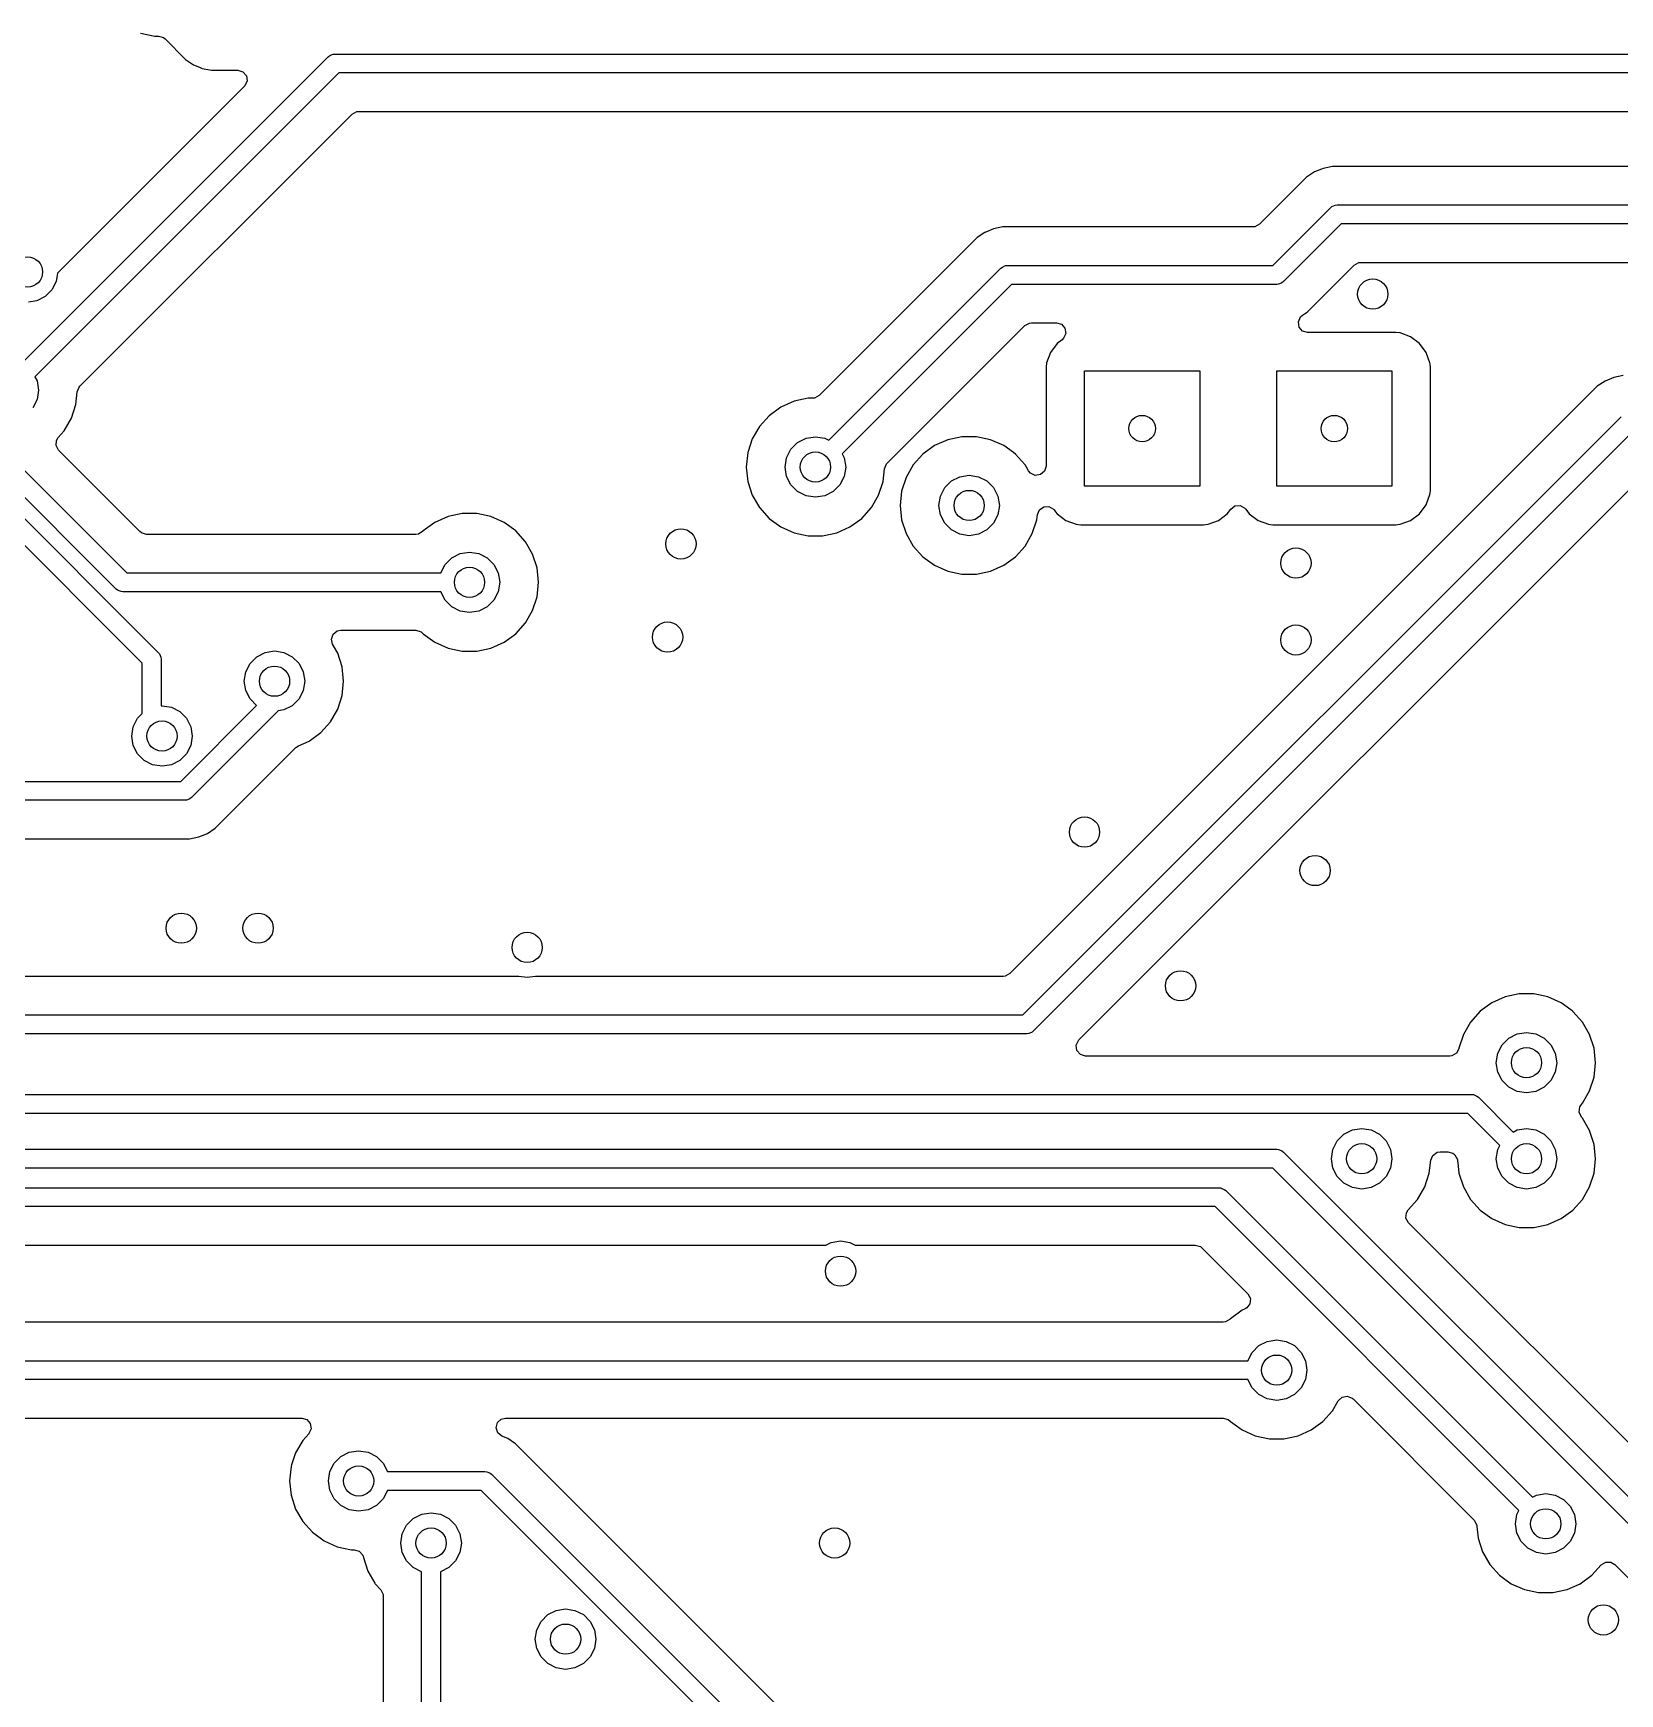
# Model space of a CAD drawing. Extents: x -2.18 to 1.8, y 0.44 to 2.81.
# Drawn here: x -0.247 to 0.579, y 1.347 to 2.211 of the extents above; entities that cross this region are included whole.
import ezdxf

# ---------------------------------------------------------------- set-up
doc = ezdxf.new("R2010")
doc.units = 0
doc.header["$MEASUREMENT"] = 0
doc.layers.add('BLACK', color=7, linetype='CONTINUOUS')

msp = doc.modelspace()

# ---------------------------------------------------------------- linework, layer by layer
at = {"layer": 'BLACK', "linetype": 'CONTINUOUS'}
for p, q in [((-0.19111, 2.2108), (-0.18376, 2.20923)), ((-0.18376, 2.20923), (-0.18189, 2.20923)), ((-0.18189, 2.20923), (-0.17925, 2.20846)), ((-0.17925, 2.20846), (-0.17844, 2.2078)), ((-0.17844, 2.2078), (-0.16772, 2.19708)), ((-0.25305, 2.03891), (-0.09348, 2.19848)), ((-0.16772, 2.19708), (-0.16772, 2.19708)), ((-0.16772, 2.19708), (-0.16364, 2.19435)), ((-0.09348, 2.19848), (-0.09273, 2.19909)), ((-0.09273, 2.19909), (-0.09148, 2.19961)), ((-0.09273, 2.19909), (-0.09273, 2.19909)), ((-0.09148, 2.19961), (-0.09096, 2.19983)), ((-0.09096, 2.19983), (-0.09, 2.19992)), ((-0.09096, 2.19983), (-0.09096, 2.19983)), ((-0.09, 2.19992), (0.60505, 2.19992)), ((-0.08796, 2.19008), (-0.24609, 2.03195)), ((-0.16364, 2.19435), (-0.16364, 2.19435)), ((-0.16364, 2.19435), (-0.16364, 2.19435)), ((-0.16364, 2.19435), (-0.16043, 2.19302)), ((-0.16043, 2.19302), (-0.1591, 2.19247)), ((-0.1591, 2.19247), (-0.1591, 2.19247)), ((-0.1591, 2.19247), (-0.1591, 2.19247)), ((-0.1591, 2.19247), (-0.15428, 2.19152)), ((-0.15428, 2.19152), (-0.15428, 2.19152)), ((-0.15428, 2.19152), (-0.15428, 2.19152)), ((-0.15428, 2.19152), (-0.15428, 2.19152)), ((-0.15428, 2.19152), (-0.14937, 2.19152)), ((-0.14937, 2.19152), (-0.14054, 2.19152)), ((-0.14054, 2.19152), (-0.1379, 2.19074)), ((-0.1379, 2.19074), (-0.1361, 2.18866)), ((-0.1361, 2.18866), (-0.13571, 2.18594)), ((0.60505, 2.19008), (-0.08796, 2.19008)), ((-0.13709, 2.18318), (-0.23434, 2.08593)), ((-0.13685, 2.18344), (-0.13709, 2.18318)), ((-0.13571, 2.18594), (-0.13685, 2.18344)), ((-0.0811, 2.16863), (-0.07868, 2.16995)), ((-0.07868, 2.16995), (-0.07765, 2.17006)), ((-0.07765, 2.17006), (0.59215, 2.17006)), ((-0.22273, 2.027), (-0.0811, 2.16863)), ((0.41556, 2.13583), (0.3911, 2.11137)), ((0.41964, 2.13856), (0.41556, 2.13583)), ((0.41556, 2.13583), (0.41556, 2.13583)), ((0.42326, 2.14006), (0.41964, 2.13856)), ((0.41964, 2.13856), (0.41964, 2.13856)), ((0.42418, 2.14044), (0.42326, 2.14006)), ((0.429, 2.1414), (0.42418, 2.14044)), ((0.42418, 2.14044), (0.42418, 2.14044)), ((0.60482, 2.1414), (0.429, 2.1414)), ((0.39796, 2.08992), (0.42798, 2.11994)), ((0.42798, 2.11994), (0.42872, 2.12055)), ((0.42872, 2.12055), (0.4305, 2.12128)), ((0.4305, 2.12128), (0.43146, 2.12138)), ((0.43146, 2.12138), (0.62978, 2.12138)), ((0.25272, 2.10898), (0.24863, 2.10729)), ((0.25273, 2.10898), (0.25272, 2.10898)), ((0.25754, 2.10994), (0.25273, 2.10898)), ((0.38765, 2.10994), (0.25754, 2.10994)), ((0.38868, 2.11005), (0.38765, 2.10994)), ((0.3911, 2.11137), (0.38868, 2.11005)), ((0.4335, 2.11154), (0.40348, 2.08152)), ((0.63182, 2.11154), (0.4335, 2.11154)), ((0.2441, 2.10437), (0.16193, 2.0222)), ((0.24819, 2.1071), (0.2441, 2.10437)), ((0.2441, 2.10437), (0.2441, 2.10437)), ((0.24851, 2.10724), (0.24819, 2.1071)), ((0.24863, 2.10729), (0.24851, 2.10724)), ((0.24863, 2.10729), (0.24863, 2.10729)), ((0.44036, 2.09009), (0.44277, 2.0914)), ((0.44277, 2.0914), (0.44381, 2.09152)), ((0.44381, 2.09152), (0.63428, 2.09152)), ((-0.23434, 2.08593), (-0.23502, 2.08163)), ((0.16695, 1.99891), (0.25652, 2.08848)), ((0.25652, 2.08848), (0.25727, 2.08909)), ((0.25727, 2.08909), (0.25859, 2.08964)), ((0.25727, 2.08909), (0.25727, 2.08909)), ((0.25859, 2.08964), (0.25904, 2.08983)), ((0.25904, 2.08983), (0.26, 2.08992)), ((0.25904, 2.08983), (0.25904, 2.08983)), ((0.26, 2.08992), (0.39796, 2.08992)), ((0.42807, 2.0778), (0.44036, 2.09009)), ((-0.23726, 2.07724), (-0.24074, 2.07376)), ((-0.23502, 2.08163), (-0.23726, 2.07724)), ((0.26204, 2.08008), (0.17391, 1.99195)), ((0.4, 2.08008), (0.26204, 2.08008)), ((0.40096, 2.08017), (0.4, 2.08008)), ((0.40148, 2.08039), (0.40096, 2.08017)), ((0.40096, 2.08017), (0.40096, 2.08017)), ((0.40273, 2.08091), (0.40148, 2.08039)), ((0.40348, 2.08152), (0.40273, 2.08091)), ((0.40273, 2.08091), (0.40273, 2.08091)), ((0.4159, 2.06563), (0.42807, 2.0778)), ((-0.24513, 2.07152), (-0.24943, 2.07084)), ((-0.24074, 2.07376), (-0.24513, 2.07152)), ((0.41445, 2.06466), (0.4159, 2.06563)), ((0.19727, 1.987), (0.2689, 2.05863)), ((0.2689, 2.05863), (0.27132, 2.05995)), ((0.27132, 2.05995), (0.27235, 2.06006)), ((0.27235, 2.06006), (0.2854, 2.06006)), ((0.2854, 2.06006), (0.28804, 2.05928)), ((0.28804, 2.05928), (0.28984, 2.05721)), ((0.28984, 2.05721), (0.29023, 2.05448)), ((0.41129, 2.0606), (0.41243, 2.0631)), ((0.41168, 2.05787), (0.41129, 2.0606)), ((0.41348, 2.05579), (0.41168, 2.05787)), ((0.41243, 2.0631), (0.41341, 2.06396)), ((0.41341, 2.06396), (0.41445, 2.06466)), ((0.2857, 2.0493), (0.28225, 2.04469)), ((0.28833, 2.05127), (0.2857, 2.0493)), ((0.28909, 2.05198), (0.28833, 2.05127)), ((0.29023, 2.05448), (0.28909, 2.05198)), ((0.41612, 2.05502), (0.41348, 2.05579)), ((0.46191, 2.05502), (0.41612, 2.05502)), ((0.46192, 2.05502), (0.46191, 2.05502)), ((0.4643, 2.05476), (0.46192, 2.05502)), ((0.46969, 2.05275), (0.4643, 2.05476)), ((0.4743, 2.0493), (0.46969, 2.05275)), ((0.47775, 2.04469), (0.4743, 2.0493)), ((0.28225, 2.04469), (0.28024, 2.0393)), ((0.47976, 2.0393), (0.47775, 2.04469)), ((-0.24609, 2.03195), (-0.24502, 2.02987)), ((0.28024, 2.0393), (0.27998, 2.03692)), ((0.27998, 2.03692), (0.27998, 1.98551)), ((0.28024, 2.0393), (0.28024, 2.0393)), ((0.3, 1.975), (0.3, 2.035)), ((0.3, 2.035), (0.36, 2.035)), ((0.36, 2.035), (0.36, 1.975)), ((0.4, 1.975), (0.4, 2.035)), ((0.4, 2.035), (0.46, 2.035)), ((0.46, 2.035), (0.46, 1.975)), ((0.47984, 2.03858), (0.47976, 2.0393)), ((0.48002, 2.03692), (0.47984, 2.03858)), ((0.48002, 2.03691), (0.48002, 2.03692)), ((0.48002, 1.97309), (0.48002, 2.03691)), ((0.57539, 2.03165), (0.57086, 2.02977)), ((0.58021, 2.03261), (0.57539, 2.03165)), ((0.57539, 2.03165), (0.57539, 2.03165)), ((-0.29772, 2.02932), (-0.19833, 1.92992)), ((-0.24502, 2.02987), (-0.24425, 2.025)), ((-0.24425, 2.025), (-0.24502, 2.02013)), ((-0.22482, 2.01752), (-0.22413, 2.02406)), ((-0.22413, 2.02406), (-0.22309, 2.0266)), ((-0.22309, 2.0266), (-0.22273, 2.027)), ((0.56677, 2.02704), (0.2611, 1.72137)), ((0.57086, 2.02977), (0.56677, 2.02704)), ((0.56677, 2.02704), (0.56677, 2.02704)), ((0.57086, 2.02977), (0.57086, 2.02977)), ((-0.20385, 1.92152), (-0.30324, 2.02092)), ((-0.24502, 2.02013), (-0.24726, 2.01574)), ((-0.22714, 2.01037), (-0.22482, 2.01752)), ((0.14202, 2.01615), (0.13593, 2.01173)), ((0.14889, 2.0192), (0.14202, 2.01615)), ((0.15624, 2.02077), (0.14889, 2.0192)), ((0.15847, 2.02077), (0.15624, 2.02077)), ((0.15951, 2.02088), (0.15847, 2.02077)), ((0.16193, 2.0222), (0.15951, 2.02088)), ((-0.2309, 2.00386), (-0.22714, 2.01037)), ((0.1309, 2.00614), (0.12714, 1.99963)), ((0.13593, 2.01173), (0.1309, 2.00614)), ((0.26796, 1.69992), (0.57919, 2.01115)), ((-0.29775, 2.00429), (-0.18194, 1.88848)), ((-0.23513, 1.99613), (-0.23493, 1.99888)), ((-0.23493, 1.99888), (-0.23399, 2.00044)), ((-0.23399, 2.00044), (-0.2309, 2.00386)), ((0.12714, 1.99963), (0.12502, 1.99308)), ((0.12714, 1.99963), (0.12714, 1.99963)), ((0.14726, 1.99426), (0.15074, 1.99774)), ((0.15074, 1.99774), (0.15513, 1.99998)), ((0.15513, 1.99998), (0.16, 2.00075)), ((0.16, 2.00075), (0.16487, 1.99998)), ((0.16487, 1.99998), (0.16695, 1.99891)), ((0.22889, 1.9992), (0.22202, 1.99615)), ((0.23624, 2.00077), (0.22889, 1.9992)), ((0.24376, 2.00077), (0.23624, 2.00077)), ((0.25111, 1.9992), (0.24376, 2.00077)), ((0.25798, 1.99615), (0.25111, 1.9992)), ((0.25111, 1.9992), (0.25111, 1.9992)), ((0.58471, 2.00275), (0.27348, 1.69152)), ((-0.19034, 1.88296), (-0.30327, 1.99589)), ((-0.23381, 1.99372), (-0.23513, 1.99613)), ((-0.19147, 1.95137), (-0.23381, 1.99372)), ((0.12482, 1.99248), (0.12404, 1.985)), ((0.12502, 1.99308), (0.12482, 1.99248)), ((0.14425, 1.985), (0.14502, 1.98987)), ((0.14502, 1.98987), (0.14726, 1.99426)), ((0.17391, 1.99195), (0.17498, 1.98987)), ((0.17498, 1.98987), (0.17575, 1.985)), ((0.21593, 1.99173), (0.2109, 1.98614)), ((0.22202, 1.99615), (0.21593, 1.99173)), ((0.26303, 1.99248), (0.25798, 1.99615)), ((0.26407, 1.99173), (0.26303, 1.99248)), ((0.26715, 1.9883), (0.26407, 1.99173)), ((0.2691, 1.98614), (0.26715, 1.9883)), ((0.12404, 1.985), (0.12482, 1.97752)), ((0.14502, 1.98013), (0.14425, 1.985)), ((0.14726, 1.97574), (0.14502, 1.98013)), ((0.17498, 1.98013), (0.17274, 1.97574)), ((0.17575, 1.985), (0.17498, 1.98013)), ((0.19518, 1.97752), (0.19587, 1.98406)), ((0.19587, 1.98406), (0.19691, 1.9866)), ((0.19691, 1.9866), (0.19727, 1.987)), ((0.20714, 1.97963), (0.20482, 1.97248)), ((0.2109, 1.98614), (0.20714, 1.97963)), ((0.20714, 1.97963), (0.20714, 1.97963)), ((0.23074, 1.97774), (0.23513, 1.97998)), ((0.23513, 1.97998), (0.24, 1.98075)), ((0.24, 1.98075), (0.24487, 1.97998)), ((0.24487, 1.97998), (0.24926, 1.97774)), ((0.26975, 1.985), (0.2691, 1.98614)), ((0.27087, 1.98307), (0.26975, 1.985)), ((0.2719, 1.98182), (0.27087, 1.98307)), ((0.2744, 1.98067), (0.2719, 1.98182)), ((0.27713, 1.98107), (0.2744, 1.98067)), ((0.27921, 1.98287), (0.27713, 1.98107)), ((0.27998, 1.98551), (0.27921, 1.98287)), ((0.29709, 1.68682), (0.59157, 1.9813)), ((0.12482, 1.97752), (0.12482, 1.97752)), ((0.12482, 1.97752), (0.12714, 1.97037)), ((0.15074, 1.97226), (0.14726, 1.97574)), ((0.15513, 1.97002), (0.15074, 1.97226)), ((0.16926, 1.97226), (0.16487, 1.97002)), ((0.17274, 1.97574), (0.16926, 1.97226)), ((0.19286, 1.97037), (0.19518, 1.97752)), ((0.20482, 1.97248), (0.20404, 1.965)), ((0.20482, 1.97248), (0.20482, 1.97248)), ((0.22502, 1.96987), (0.22726, 1.97426)), ((0.22726, 1.97426), (0.23074, 1.97774)), ((0.24926, 1.97774), (0.25274, 1.97426)), ((0.25274, 1.97426), (0.25498, 1.96987)), ((0.36, 1.975), (0.3, 1.975)), ((0.46, 1.975), (0.4, 1.975)), ((0.47775, 1.96531), (0.47976, 1.9707)), ((0.47976, 1.9707), (0.47998, 1.97269)), ((0.47998, 1.97269), (0.48002, 1.97308)), ((0.48002, 1.97308), (0.48002, 1.97309)), ((0.12714, 1.97037), (0.12714, 1.97037)), ((0.12714, 1.97037), (0.1309, 1.96386)), ((0.1309, 1.96386), (0.13593, 1.95827)), ((0.16, 1.96925), (0.15513, 1.97002)), ((0.16487, 1.97002), (0.16, 1.96925)), ((0.18407, 1.95827), (0.1891, 1.96386)), ((0.1891, 1.96386), (0.19286, 1.97037)), ((0.20404, 1.965), (0.20482, 1.95752)), ((0.22425, 1.965), (0.22502, 1.96987)), ((0.22502, 1.96013), (0.22425, 1.965)), ((0.25498, 1.96987), (0.25575, 1.965)), ((0.25575, 1.965), (0.25498, 1.96013)), ((0.27547, 1.96025), (0.27651, 1.96279)), ((0.27651, 1.96279), (0.27877, 1.96436)), ((0.27877, 1.96436), (0.28152, 1.96447)), ((0.28152, 1.96447), (0.28389, 1.96307)), ((0.28389, 1.96307), (0.28423, 1.96266)), ((0.28423, 1.96266), (0.28493, 1.96173)), ((0.3743, 1.9607), (0.37609, 1.96309)), ((0.37609, 1.96309), (0.37829, 1.96474)), ((0.37829, 1.96474), (0.38104, 1.96493)), ((0.38104, 1.96493), (0.38345, 1.96362)), ((0.38345, 1.96362), (0.38391, 1.96309)), ((0.38391, 1.96309), (0.3857, 1.9607)), ((0.4743, 1.9607), (0.47775, 1.96531)), ((-0.03798, 1.95615), (-0.04407, 1.95173)), ((-0.03111, 1.9592), (-0.03798, 1.95615)), ((-0.02376, 1.96077), (-0.03111, 1.9592)), ((-0.01624, 1.96077), (-0.02376, 1.96077)), ((-0.00889, 1.9592), (-0.01624, 1.96077)), ((-0.00202, 1.95615), (-0.00889, 1.9592)), ((-0.00889, 1.9592), (-0.00889, 1.9592)), ((0.00407, 1.95173), (-0.00202, 1.95615)), ((0.13593, 1.95827), (0.14202, 1.95385)), ((0.14202, 1.95385), (0.14889, 1.9508)), ((0.17111, 1.9508), (0.17798, 1.95385)), ((0.17798, 1.95385), (0.18407, 1.95827)), ((0.20482, 1.95752), (0.20482, 1.95752)), ((0.20482, 1.95752), (0.20714, 1.95037)), ((0.22726, 1.95574), (0.22502, 1.96013)), ((0.23074, 1.95226), (0.22726, 1.95574)), ((0.25274, 1.95574), (0.24926, 1.95226)), ((0.25498, 1.96013), (0.25274, 1.95574)), ((0.27286, 1.95037), (0.27518, 1.95752)), ((0.27518, 1.95752), (0.27547, 1.96025)), ((0.28493, 1.96173), (0.2857, 1.9607)), ((0.2857, 1.9607), (0.29031, 1.95725)), ((0.29031, 1.95725), (0.2957, 1.95524)), ((0.2957, 1.95524), (0.29677, 1.95512)), ((0.29677, 1.95512), (0.29808, 1.95498)), ((0.29808, 1.95498), (0.29809, 1.95498)), ((0.29809, 1.95498), (0.36191, 1.95498)), ((0.36191, 1.95498), (0.36192, 1.95498)), ((0.36192, 1.95498), (0.36298, 1.95509)), ((0.36298, 1.95509), (0.3643, 1.95524)), ((0.3643, 1.95524), (0.36969, 1.95725)), ((0.36969, 1.95725), (0.3743, 1.9607)), ((0.3857, 1.9607), (0.39031, 1.95725)), ((0.39031, 1.95725), (0.3957, 1.95524)), ((0.3957, 1.95524), (0.39677, 1.95512)), ((0.39677, 1.95512), (0.39808, 1.95498)), ((0.39808, 1.95498), (0.39809, 1.95498)), ((0.39809, 1.95498), (0.46191, 1.95498)), ((0.46191, 1.95498), (0.46192, 1.95498)), ((0.46192, 1.95498), (0.46298, 1.95509)), ((0.46298, 1.95509), (0.4643, 1.95524)), ((0.4643, 1.95524), (0.46969, 1.95725)), ((0.46969, 1.95725), (0.4743, 1.9607)), ((-0.19065, 1.95072), (-0.19147, 1.95137)), ((-0.18801, 1.94994), (-0.19065, 1.95072)), ((-0.04785, 1.94994), (-0.18801, 1.94994)), ((-0.04656, 1.95011), (-0.04785, 1.94994)), ((-0.04422, 1.95156), (-0.04656, 1.95011)), ((-0.04407, 1.95173), (-0.04422, 1.95156)), ((0.0091, 1.94614), (0.00407, 1.95173)), ((0.01286, 1.93963), (0.0091, 1.94614)), ((0.14889, 1.9508), (0.15624, 1.94923)), ((0.15624, 1.94923), (0.16376, 1.94923)), ((0.16376, 1.94923), (0.17111, 1.9508)), ((0.20714, 1.95037), (0.20714, 1.95037)), ((0.20714, 1.95037), (0.2109, 1.94386)), ((0.23513, 1.95002), (0.23074, 1.95226)), ((0.24, 1.94925), (0.23513, 1.95002)), ((0.24487, 1.95002), (0.24, 1.94925)), ((0.24926, 1.95226), (0.24487, 1.95002)), ((0.2691, 1.94386), (0.27286, 1.95037)), ((-0.03274, 1.93426), (-0.02926, 1.93774)), ((-0.02926, 1.93774), (-0.02487, 1.93998)), ((-0.02487, 1.93998), (-0.02, 1.94075)), ((-0.02, 1.94075), (-0.01513, 1.93998)), ((-0.01513, 1.93998), (-0.01074, 1.93774)), ((-0.01074, 1.93774), (-0.00726, 1.93426)), ((0.01518, 1.93248), (0.01286, 1.93963)), ((0.2109, 1.94386), (0.21593, 1.93827)), ((0.21593, 1.93827), (0.22202, 1.93385)), ((0.25798, 1.93385), (0.26407, 1.93827)), ((0.26407, 1.93827), (0.2691, 1.94386)), ((-0.19833, 1.92992), (-0.03495, 1.92992)), ((-0.03495, 1.92992), (-0.03274, 1.93426)), ((-0.00726, 1.93426), (-0.00502, 1.92987)), ((-0.00502, 1.92987), (-0.00425, 1.925)), ((0.01596, 1.925), (0.01518, 1.93248)), ((0.22202, 1.93385), (0.22889, 1.9308)), ((0.22889, 1.9308), (0.23624, 1.92923)), ((0.23624, 1.92923), (0.24376, 1.92923)), ((0.24376, 1.92923), (0.25111, 1.9308)), ((0.25111, 1.9308), (0.25798, 1.93385)), ((-0.2031, 1.92091), (-0.20385, 1.92152)), ((-0.20185, 1.92039), (-0.2031, 1.92091)), ((-0.2031, 1.92091), (-0.2031, 1.92091)), ((-0.20133, 1.92017), (-0.20185, 1.92039)), ((-0.20037, 1.92008), (-0.20133, 1.92017)), ((-0.20133, 1.92017), (-0.20133, 1.92017)), ((-0.03495, 1.92008), (-0.20037, 1.92008)), ((-0.03274, 1.91574), (-0.03495, 1.92008)), ((-0.00502, 1.92013), (-0.00726, 1.91574)), ((-0.00425, 1.925), (-0.00502, 1.92013)), ((0.01518, 1.91752), (0.01596, 1.925)), ((-0.02926, 1.91226), (-0.03274, 1.91574)), ((-0.02487, 1.91002), (-0.02926, 1.91226)), ((-0.02, 1.90925), (-0.02487, 1.91002)), ((-0.01513, 1.91002), (-0.02, 1.90925)), ((-0.01074, 1.91226), (-0.01513, 1.91002)), ((-0.00726, 1.91574), (-0.01074, 1.91226)), ((0.0091, 1.90386), (0.01286, 1.91037)), ((0.01286, 1.91037), (0.01518, 1.91752)), ((0.00407, 1.89827), (0.0091, 1.90386)), ((-0.09189, 1.89541), (-0.09099, 1.89801)), ((-0.09124, 1.89274), (-0.09189, 1.89541)), ((-0.09082, 1.89201), (-0.09124, 1.89274)), ((-0.09099, 1.89801), (-0.08882, 1.89971)), ((-0.08882, 1.89971), (-0.08701, 1.90006)), ((-0.08701, 1.90006), (-0.04785, 1.90006)), ((-0.04785, 1.90006), (-0.04521, 1.89928)), ((-0.04521, 1.89928), (-0.04422, 1.89844)), ((-0.04422, 1.89844), (-0.04407, 1.89827)), ((-0.04407, 1.89827), (-0.03798, 1.89385)), ((-0.03798, 1.89385), (-0.03111, 1.8908)), ((-0.00889, 1.8908), (-0.00202, 1.89385)), ((-0.00202, 1.89385), (0.00407, 1.89827)), ((-0.18194, 1.88848), (-0.18133, 1.88773)), ((-0.18133, 1.88773), (-0.18133, 1.88773)), ((-0.18133, 1.88773), (-0.18059, 1.88596)), ((-0.18059, 1.88596), (-0.1805, 1.885)), ((-0.1805, 1.885), (-0.1805, 1.86067)), ((-0.1342, 1.8828), (-0.13071, 1.88628)), ((-0.13071, 1.88628), (-0.12632, 1.88852)), ((-0.12632, 1.88852), (-0.12146, 1.88929)), ((-0.12146, 1.88929), (-0.11659, 1.88852)), ((-0.11659, 1.88852), (-0.1122, 1.88628)), ((-0.1122, 1.88628), (-0.10872, 1.8828)), ((-0.0886, 1.88817), (-0.09082, 1.89201)), ((-0.08628, 1.88102), (-0.0886, 1.88817)), ((-0.03111, 1.8908), (-0.02376, 1.88923)), ((-0.02376, 1.88923), (-0.01624, 1.88923)), ((-0.01624, 1.88923), (-0.00889, 1.8908)), ((-0.19034, 1.85665), (-0.19034, 1.88296)), ((-0.1372, 1.87354), (-0.13643, 1.87841)), ((-0.13643, 1.87841), (-0.1342, 1.8828)), ((-0.10872, 1.8828), (-0.10648, 1.87841)), ((-0.10648, 1.87841), (-0.10571, 1.87354)), ((-0.08549, 1.87354), (-0.08628, 1.88102)), ((-0.13643, 1.86868), (-0.1372, 1.87354)), ((-0.1342, 1.86429), (-0.13643, 1.86868)), ((-0.10648, 1.86868), (-0.10872, 1.86429)), ((-0.10571, 1.87354), (-0.10648, 1.86868)), ((-0.08628, 1.86607), (-0.08549, 1.87354)), ((-0.1805, 1.86067), (-0.18, 1.86075)), ((-0.18, 1.86075), (-0.17513, 1.85998)), ((-0.17513, 1.85998), (-0.17074, 1.85774)), ((-0.17022, 1.82138), (-0.13075, 1.86084)), ((-0.11958, 1.85809), (-0.1647, 1.81298)), ((-0.13075, 1.86084), (-0.1342, 1.86429)), ((-0.11659, 1.85857), (-0.11958, 1.85809)), ((-0.1122, 1.8608), (-0.11659, 1.85857)), ((-0.10872, 1.86429), (-0.1122, 1.8608)), ((-0.09236, 1.8524), (-0.0886, 1.85892)), ((-0.0886, 1.85892), (-0.08628, 1.86607)), ((-0.19575, 1.845), (-0.19498, 1.84987)), ((-0.19498, 1.84987), (-0.19274, 1.85426)), ((-0.19274, 1.85426), (-0.19034, 1.85665)), ((-0.17074, 1.85774), (-0.16726, 1.85426)), ((-0.16726, 1.85426), (-0.16502, 1.84987)), ((-0.16502, 1.84987), (-0.16425, 1.845)), ((-0.09739, 1.84682), (-0.09236, 1.8524)), ((-0.19498, 1.84013), (-0.19575, 1.845)), ((-0.16425, 1.845), (-0.16502, 1.84013)), ((-0.10894, 1.83996), (-0.10347, 1.8424)), ((-0.10347, 1.8424), (-0.09739, 1.84682)), ((-0.10347, 1.8424), (-0.10347, 1.8424)), ((-0.10347, 1.8424), (-0.10347, 1.8424)), ((-0.19274, 1.83574), (-0.19498, 1.84013)), ((-0.18926, 1.83226), (-0.19274, 1.83574)), ((-0.18487, 1.83002), (-0.18926, 1.83226)), ((-0.17074, 1.83226), (-0.17513, 1.83002)), ((-0.16726, 1.83574), (-0.17074, 1.83226)), ((-0.16502, 1.84013), (-0.16726, 1.83574)), ((-0.15228, 1.79708), (-0.11041, 1.83896)), ((-0.11041, 1.83896), (-0.10894, 1.83996)), ((-0.18, 1.82925), (-0.18487, 1.83002)), ((-0.17513, 1.83002), (-0.18, 1.82925)), ((-0.85521, 1.82138), (-0.17022, 1.82138)), ((-0.16818, 1.81154), (-0.85725, 1.81154)), ((-0.16722, 1.81163), (-0.16818, 1.81154)), ((-0.1667, 1.81185), (-0.16722, 1.81163)), ((-0.16722, 1.81163), (-0.16722, 1.81163)), ((-0.16544, 1.81236), (-0.1667, 1.81185)), ((-0.1647, 1.81298), (-0.16544, 1.81237)), ((-0.16544, 1.81237), (-0.16544, 1.81236)), ((-0.37104, 1.79152), (-0.16572, 1.79152)), ((-0.16572, 1.79152), (-0.1609, 1.79247)), ((-0.16572, 1.79152), (-0.16572, 1.79152)), ((-0.1609, 1.79247), (-0.15636, 1.79435)), ((-0.15636, 1.79435), (-0.15228, 1.79708)), ((0.00565, 1.71994), (-0.31215, 1.71994)), ((0.01, 1.71925), (0.00565, 1.71994)), ((0.01435, 1.71994), (0.01, 1.71925)), ((0.25765, 1.71994), (0.01435, 1.71994)), ((0.25868, 1.72005), (0.25765, 1.71994)), ((0.2611, 1.72137), (0.25868, 1.72005)), ((0.51202, 1.70615), (0.50593, 1.70173)), ((0.51889, 1.7092), (0.51202, 1.70615)), ((0.52624, 1.71077), (0.51889, 1.7092)), ((0.53376, 1.71077), (0.52624, 1.71077)), ((0.54111, 1.7092), (0.53376, 1.71077)), ((0.54798, 1.70615), (0.54111, 1.7092)), ((0.54111, 1.7092), (0.54111, 1.7092)), ((0.55303, 1.70248), (0.54798, 1.70615)), ((-0.32505, 1.69992), (0.26796, 1.69992)), ((0.5009, 1.69614), (0.49714, 1.68963)), ((0.50593, 1.70173), (0.5009, 1.69614)), ((0.55407, 1.70173), (0.55303, 1.70248)), ((0.55415, 1.70163), (0.55407, 1.70173)), ((0.5591, 1.69614), (0.55415, 1.70163)), ((0.56286, 1.68963), (0.5591, 1.69614)), ((0.27, 1.69008), (-0.32505, 1.69008)), ((0.27096, 1.69017), (0.27, 1.69008)), ((0.27148, 1.69039), (0.27096, 1.69017)), ((0.27096, 1.69017), (0.27096, 1.69017)), ((0.27273, 1.69091), (0.27148, 1.69039)), ((0.27348, 1.69152), (0.27273, 1.69091)), ((0.27273, 1.69091), (0.27273, 1.69091)), ((0.29571, 1.68406), (0.29685, 1.68656)), ((0.29685, 1.68656), (0.29709, 1.68682)), ((0.49714, 1.68963), (0.49482, 1.68248)), ((0.49714, 1.68963), (0.49714, 1.68963)), ((0.51726, 1.68426), (0.52074, 1.68774)), ((0.52074, 1.68774), (0.52513, 1.68998)), ((0.52513, 1.68998), (0.53, 1.69075)), ((0.53, 1.69075), (0.53487, 1.68998)), ((0.53487, 1.68998), (0.53926, 1.68774)), ((0.53926, 1.68774), (0.54274, 1.68426)), ((0.56518, 1.68248), (0.56286, 1.68963)), ((0.2961, 1.68134), (0.29571, 1.68406)), ((0.2979, 1.67926), (0.2961, 1.68134)), ((0.30054, 1.67848), (0.2979, 1.67926)), ((0.49002, 1.67848), (0.30054, 1.67848)), ((0.49108, 1.6786), (0.49002, 1.67848)), ((0.49349, 1.67993), (0.49108, 1.6786)), ((0.49473, 1.68224), (0.49349, 1.67993)), ((0.49474, 1.68223), (0.49473, 1.68224)), ((0.49476, 1.68228), (0.49474, 1.68223)), ((0.49479, 1.68235), (0.49476, 1.68228)), ((0.49482, 1.68248), (0.49479, 1.68235)), ((0.51425, 1.675), (0.51502, 1.67987)), ((0.51502, 1.67987), (0.51726, 1.68426)), ((0.54274, 1.68426), (0.54498, 1.67987)), ((0.54498, 1.67987), (0.54575, 1.675)), ((0.56596, 1.675), (0.56518, 1.68248)), ((0.51502, 1.67013), (0.51425, 1.675)), ((0.51726, 1.66574), (0.51502, 1.67013)), ((0.54498, 1.67013), (0.54274, 1.66574)), ((0.54575, 1.675), (0.54498, 1.67013)), ((0.56518, 1.66752), (0.56596, 1.675)), ((0.52074, 1.66226), (0.51726, 1.66574)), ((0.52513, 1.66002), (0.52074, 1.66226)), ((0.53, 1.65925), (0.52513, 1.66002)), ((0.53487, 1.66002), (0.53, 1.65925)), ((0.53926, 1.66226), (0.53487, 1.66002)), ((0.54274, 1.66574), (0.53926, 1.66226)), ((0.5591, 1.65386), (0.56286, 1.66037)), ((0.56286, 1.66037), (0.56518, 1.66752)), ((-0.34505, 1.65846), (0.50146, 1.65846)), ((0.50146, 1.65846), (0.50242, 1.65837)), ((0.50242, 1.65837), (0.50242, 1.65837)), ((0.50242, 1.65837), (0.50269, 1.65826)), ((0.50269, 1.65826), (0.50419, 1.65764)), ((0.50419, 1.65764), (0.50419, 1.65763)), ((0.50419, 1.65763), (0.50494, 1.65702)), ((0.50494, 1.65702), (0.52305, 1.63891)), ((0.55737, 1.64921), (0.55771, 1.65194)), ((0.55771, 1.65194), (0.55856, 1.65327)), ((0.55856, 1.65327), (0.5591, 1.65386)), ((0.49942, 1.64862), (-0.34505, 1.64862)), ((0.51609, 1.63195), (0.49942, 1.64862)), ((0.55856, 1.64673), (0.55737, 1.64921)), ((0.5591, 1.64614), (0.55856, 1.64673)), ((0.56286, 1.63963), (0.5591, 1.64614)), ((0.42927, 1.62987), (0.43151, 1.63426)), ((0.43151, 1.63426), (0.435, 1.63774)), ((0.435, 1.63774), (0.43939, 1.63998)), ((0.43939, 1.63998), (0.44425, 1.64075)), ((0.44425, 1.64075), (0.44912, 1.63998)), ((0.44912, 1.63998), (0.45351, 1.63774)), ((0.45351, 1.63774), (0.45699, 1.63426)), ((0.45699, 1.63426), (0.45923, 1.62987)), ((0.52305, 1.63891), (0.52513, 1.63998)), ((0.52513, 1.63998), (0.53, 1.64075)), ((0.53, 1.64075), (0.53487, 1.63998)), ((0.53487, 1.63998), (0.53926, 1.63774)), ((0.53926, 1.63774), (0.54274, 1.63426)), ((0.54274, 1.63426), (0.54498, 1.62987)), ((0.56518, 1.63248), (0.56286, 1.63963)), ((-0.39505, 1.62992), (0.4, 1.62992)), ((0.4, 1.62992), (0.40096, 1.62983)), ((0.40096, 1.62983), (0.40096, 1.62983)), ((0.40096, 1.62983), (0.40148, 1.62961)), ((0.40148, 1.62961), (0.40273, 1.62909)), ((0.40273, 1.62909), (0.40273, 1.62909)), ((0.40273, 1.62909), (0.40348, 1.62848)), ((0.40348, 1.62848), (0.61204, 1.41992)), ((0.4285, 1.625), (0.42927, 1.62987)), ((0.42927, 1.62013), (0.4285, 1.625)), ((0.45923, 1.62987), (0.46, 1.625)), ((0.46, 1.625), (0.45923, 1.62013)), ((0.48014, 1.62423), (0.48118, 1.62677)), ((0.48118, 1.62677), (0.48344, 1.62835)), ((0.48344, 1.62835), (0.48499, 1.6286)), ((0.48499, 1.6286), (0.4891, 1.6286)), ((0.4891, 1.6286), (0.49174, 1.62783)), ((0.49174, 1.62783), (0.49256, 1.62717)), ((0.49256, 1.62717), (0.49273, 1.627)), ((0.49273, 1.627), (0.49405, 1.62458)), ((0.51425, 1.625), (0.51502, 1.62987)), ((0.51502, 1.62013), (0.51425, 1.625)), ((0.51502, 1.62987), (0.51609, 1.63195)), ((0.54498, 1.62987), (0.54575, 1.625)), ((0.54575, 1.625), (0.54498, 1.62013)), ((0.56596, 1.625), (0.56518, 1.63248)), ((0.56518, 1.61752), (0.56596, 1.625)), ((0.39796, 1.62008), (-0.39505, 1.62008)), ((0.60652, 1.41152), (0.39796, 1.62008)), ((0.43151, 1.61574), (0.42927, 1.62013)), ((0.45923, 1.62013), (0.45699, 1.61574)), ((0.47711, 1.61037), (0.47943, 1.61752)), ((0.47943, 1.61752), (0.48014, 1.62423)), ((0.49405, 1.62458), (0.49413, 1.62406)), ((0.49413, 1.62406), (0.49445, 1.62107)), ((0.49445, 1.62107), (0.49482, 1.61752)), ((0.49482, 1.61752), (0.49482, 1.61752)), ((0.49482, 1.61752), (0.49714, 1.61037)), ((0.51726, 1.61574), (0.51502, 1.62013)), ((0.54498, 1.62013), (0.54274, 1.61574)), ((0.56286, 1.61037), (0.56518, 1.61752)), ((-0.37504, 1.60992), (0.37, 1.60992)), ((0.37, 1.60992), (0.37096, 1.60983)), ((0.37096, 1.60983), (0.37096, 1.60983)), ((0.37096, 1.60983), (0.37148, 1.60961)), ((0.37148, 1.60961), (0.37273, 1.60909)), ((0.37273, 1.60909), (0.37273, 1.60909)), ((0.37273, 1.60909), (0.37348, 1.60848)), ((0.37348, 1.60848), (0.53305, 1.44891)), ((0.435, 1.61226), (0.43151, 1.61574)), ((0.43939, 1.61002), (0.435, 1.61226)), ((0.44425, 1.60925), (0.43939, 1.61002)), ((0.44912, 1.61002), (0.44425, 1.60925)), ((0.45351, 1.61226), (0.44912, 1.61002)), ((0.45699, 1.61574), (0.45351, 1.61226)), ((0.47335, 1.60386), (0.47711, 1.61037)), ((0.49714, 1.61037), (0.49714, 1.61037)), ((0.49714, 1.61037), (0.5009, 1.60386)), ((0.52074, 1.61226), (0.51726, 1.61574)), ((0.52513, 1.61002), (0.52074, 1.61226)), ((0.53, 1.60925), (0.52513, 1.61002)), ((0.53487, 1.61002), (0.53, 1.60925)), ((0.53926, 1.61226), (0.53487, 1.61002)), ((0.54274, 1.61574), (0.53926, 1.61226)), ((0.5591, 1.60386), (0.56286, 1.61037)), ((0.36796, 1.60008), (-0.373, 1.60008)), ((0.52609, 1.44195), (0.36796, 1.60008)), ((0.46842, 1.59839), (0.47335, 1.60386)), ((0.5009, 1.60386), (0.50593, 1.59827)), ((0.55407, 1.59827), (0.5591, 1.60386)), ((0.46728, 1.59409), (0.46748, 1.59683)), ((0.4686, 1.59167), (0.46728, 1.59409)), ((0.46748, 1.59683), (0.46842, 1.59839)), ((0.6189, 1.44137), (0.4686, 1.59167)), ((0.50593, 1.59827), (0.51202, 1.59385)), ((0.51202, 1.59385), (0.51889, 1.5908)), ((0.51889, 1.5908), (0.52624, 1.58923)), ((0.53376, 1.58923), (0.54111, 1.5908)), ((0.54111, 1.5908), (0.54798, 1.59385)), ((0.54798, 1.59385), (0.55407, 1.59827)), ((0.1682, 1.58147), (0.17307, 1.58224)), ((0.17307, 1.58224), (0.17794, 1.58147)), ((0.52624, 1.58923), (0.53376, 1.58923)), ((-0.36269, 1.58006), (0.16543, 1.58006)), ((0.16543, 1.58006), (0.1682, 1.58147)), ((0.17794, 1.58147), (0.18071, 1.58006)), ((0.18071, 1.58006), (0.35765, 1.58006)), ((0.35765, 1.58006), (0.36029, 1.57928)), ((0.36029, 1.57928), (0.3611, 1.57863)), ((0.3611, 1.57863), (0.385, 1.55473)), ((0.38447, 1.54737), (0.38353, 1.54682)), ((0.38612, 1.54957), (0.38447, 1.54737)), ((0.385, 1.55473), (0.38631, 1.55232)), ((0.38631, 1.55232), (0.38612, 1.54957)), ((0.37215, 1.53994), (-0.4435, 1.53994)), ((0.37344, 1.54011), (0.37215, 1.53994)), ((0.37578, 1.54156), (0.37344, 1.54011)), ((0.37593, 1.54173), (0.37578, 1.54156)), ((0.38202, 1.54615), (0.37593, 1.54173)), ((0.38353, 1.54682), (0.38202, 1.54615)), ((0.39074, 1.52774), (0.39513, 1.52998)), ((0.39513, 1.52998), (0.4, 1.53075)), ((0.4, 1.53075), (0.40487, 1.52998)), ((0.40487, 1.52998), (0.40926, 1.52774)), ((0.38505, 1.51992), (0.38726, 1.52426)), ((0.38726, 1.52426), (0.39074, 1.52774)), ((0.40926, 1.52774), (0.41274, 1.52426)), ((0.41274, 1.52426), (0.41498, 1.51987)), ((-0.47505, 1.51992), (0.38505, 1.51992)), ((0.41498, 1.51987), (0.41575, 1.515)), ((0.41575, 1.515), (0.41498, 1.51013)), ((0.38505, 1.51008), (-0.47505, 1.51008)), ((0.38726, 1.50574), (0.38505, 1.51008)), ((0.39074, 1.50226), (0.38726, 1.50574)), ((0.41274, 1.50574), (0.40926, 1.50226)), ((0.41498, 1.51013), (0.41274, 1.50574)), ((0.39513, 1.50002), (0.39074, 1.50226)), ((0.4, 1.49925), (0.39513, 1.50002)), ((0.40487, 1.50002), (0.4, 1.49925)), ((0.40926, 1.50226), (0.40487, 1.50002)), ((0.4291, 1.49386), (0.43205, 1.49898)), ((0.43205, 1.49898), (0.43404, 1.50088)), ((0.43404, 1.50088), (0.43675, 1.5014)), ((0.43675, 1.5014), (0.4393, 1.50038)), ((0.4393, 1.50038), (0.43973, 1.49999)), ((0.43973, 1.49999), (0.50273, 1.437)), ((-0.46215, 1.49006), (-0.1073, 1.49006)), ((-0.1073, 1.49006), (-0.10466, 1.48928)), ((-0.10466, 1.48928), (-0.10286, 1.48721)), ((-0.10286, 1.48721), (-0.10246, 1.48448)), ((-0.00615, 1.485), (-0.00547, 1.48767)), ((-0.00547, 1.48767), (-0.00346, 1.48954)), ((-0.00346, 1.48954), (-0.00127, 1.49006)), ((-0.00127, 1.49006), (0.37215, 1.49006)), ((0.37215, 1.49006), (0.37479, 1.48928)), ((0.37479, 1.48928), (0.37578, 1.48844)), ((0.37578, 1.48844), (0.37593, 1.48827)), ((0.37593, 1.48827), (0.38202, 1.48385)), ((0.41798, 1.48385), (0.42407, 1.48827)), ((0.42407, 1.48827), (0.4291, 1.49386)), ((-0.10677, 1.47846), (-0.11053, 1.47195)), ((-0.10367, 1.48191), (-0.10677, 1.47846)), ((-0.10361, 1.48198), (-0.10367, 1.48191)), ((-0.10246, 1.48448), (-0.10361, 1.48198)), ((-0.00528, 1.48239), (-0.00615, 1.485)), ((-0.00314, 1.48067), (-0.00528, 1.48239)), ((-0.00014, 1.47943), (-0.00314, 1.48067)), ((0.00394, 1.4767), (-0.00014, 1.47943)), ((-0.00014, 1.47943), (-0.00014, 1.47943)), ((0.38202, 1.48385), (0.38889, 1.4808)), ((0.38889, 1.4808), (0.39624, 1.47923)), ((0.39624, 1.47923), (0.40376, 1.47923)), ((0.40376, 1.47923), (0.41111, 1.4808)), ((0.41111, 1.4808), (0.41798, 1.48385)), ((-0.11053, 1.47195), (-0.11254, 1.46577)), ((-0.11053, 1.47195), (-0.11053, 1.47195)), ((-0.09042, 1.46658), (-0.08693, 1.47006)), ((-0.08693, 1.47006), (-0.08254, 1.4723)), ((-0.08254, 1.4723), (-0.07768, 1.47307)), ((-0.07768, 1.47307), (-0.07281, 1.4723)), ((-0.07281, 1.4723), (-0.06842, 1.47006)), ((-0.06842, 1.47006), (-0.06494, 1.46658)), ((0.11564, 1.365), (0.00394, 1.4767)), ((0.00394, 1.4767), (0.00394, 1.4767)), ((-0.11286, 1.4648), (-0.11364, 1.45732)), ((-0.11254, 1.46577), (-0.11286, 1.4648)), ((-0.09343, 1.45732), (-0.09265, 1.46219)), ((-0.09265, 1.46219), (-0.09042, 1.46658)), ((-0.06494, 1.46658), (-0.06273, 1.46224)), ((-0.06273, 1.46224), (-0.01196, 1.46224)), ((-0.01196, 1.46224), (-0.011, 1.46215)), ((-0.011, 1.46215), (-0.011, 1.46215)), ((-0.011, 1.46215), (-0.01048, 1.46193)), ((-0.01048, 1.46193), (-0.00922, 1.46141)), ((-0.00922, 1.46141), (-0.00922, 1.46141)), ((-0.00922, 1.46141), (-0.00848, 1.4608)), ((-0.00848, 1.4608), (0.24348, 1.20885)), ((-0.11364, 1.45732), (-0.11286, 1.44985)), ((-0.09265, 1.45246), (-0.09343, 1.45732)), ((-0.09042, 1.44807), (-0.09265, 1.45246)), ((-0.06273, 1.4524), (-0.06494, 1.44807)), ((-0.01399, 1.4524), (-0.06273, 1.4524)), ((0.23508, 1.20333), (-0.01399, 1.4524)), ((-0.11286, 1.44985), (-0.11286, 1.44985)), ((-0.11286, 1.44985), (-0.11053, 1.44269)), ((-0.08693, 1.44458), (-0.09042, 1.44807)), ((-0.08254, 1.44235), (-0.08693, 1.44458)), ((-0.06842, 1.44458), (-0.07281, 1.44235)), ((-0.06494, 1.44807), (-0.06842, 1.44458)), ((0.53305, 1.44891), (0.53513, 1.44998)), ((0.53513, 1.44998), (0.54, 1.45075)), ((0.54, 1.45075), (0.54487, 1.44998)), ((0.54487, 1.44998), (0.54926, 1.44774)), ((0.54926, 1.44774), (0.55274, 1.44426)), ((0.55274, 1.44426), (0.55498, 1.43987)), ((-0.11053, 1.44269), (-0.11053, 1.44269)), ((-0.11053, 1.44269), (-0.10677, 1.43618)), ((-0.10677, 1.43618), (-0.10174, 1.4306)), ((-0.07768, 1.44157), (-0.08254, 1.44235)), ((-0.07281, 1.44235), (-0.07768, 1.44157)), ((-0.05274, 1.43426), (-0.04926, 1.43774)), ((-0.04926, 1.43774), (-0.04487, 1.43998)), ((-0.04487, 1.43998), (-0.04, 1.44075)), ((-0.04, 1.44075), (-0.03513, 1.43998)), ((-0.03513, 1.43998), (-0.03074, 1.43774)), ((-0.03074, 1.43774), (-0.02726, 1.43426)), ((0.50273, 1.437), (0.50405, 1.43458)), ((0.52425, 1.435), (0.52502, 1.43987)), ((0.52502, 1.43013), (0.52425, 1.435)), ((0.52502, 1.43987), (0.52609, 1.44195)), ((0.55498, 1.43987), (0.55575, 1.435)), ((0.55575, 1.435), (0.55498, 1.43013)), ((-0.10174, 1.4306), (-0.09566, 1.42618)), ((-0.09566, 1.42618), (-0.08879, 1.42312)), ((-0.05575, 1.425), (-0.05498, 1.42987)), ((-0.05498, 1.42987), (-0.05274, 1.43426)), ((-0.02726, 1.43426), (-0.02502, 1.42987)), ((-0.02502, 1.42987), (-0.02425, 1.425)), ((0.50405, 1.43458), (0.50413, 1.43406)), ((0.50413, 1.43406), (0.50418, 1.43359)), ((0.50418, 1.43359), (0.50482, 1.42752)), ((0.50482, 1.42752), (0.50482, 1.42752)), ((0.50482, 1.42752), (0.50714, 1.42037)), ((0.52726, 1.42574), (0.52502, 1.43013)), ((0.55498, 1.43013), (0.55274, 1.42574)), ((-0.08879, 1.42312), (-0.08144, 1.42156)), ((-0.08144, 1.42156), (-0.07999, 1.42156)), ((-0.07999, 1.42156), (-0.07735, 1.42078)), ((-0.07735, 1.42078), (-0.07555, 1.4187)), ((-0.07555, 1.4187), (-0.07521, 1.41769)), ((-0.07521, 1.41769), (-0.07518, 1.41752)), ((-0.07518, 1.41752), (-0.07286, 1.41037)), ((-0.05498, 1.42013), (-0.05575, 1.425)), ((-0.05274, 1.41574), (-0.05498, 1.42013)), ((-0.02502, 1.42013), (-0.02726, 1.41574)), ((-0.02425, 1.425), (-0.02502, 1.42013)), ((0.50714, 1.42037), (0.50714, 1.42037)), ((0.50714, 1.42037), (0.5109, 1.41386)), ((0.53074, 1.42226), (0.52726, 1.42574)), ((0.53513, 1.42002), (0.53074, 1.42226)), ((0.54, 1.41925), (0.53513, 1.42002)), ((0.54487, 1.42002), (0.54, 1.41925)), ((0.54926, 1.42226), (0.54487, 1.42002)), ((0.55274, 1.42574), (0.54926, 1.42226)), ((-0.07286, 1.41037), (-0.07286, 1.41037)), ((-0.07286, 1.41037), (-0.06924, 1.4041)), ((-0.04926, 1.41226), (-0.05274, 1.41574)), ((-0.04492, 1.41005), (-0.04926, 1.41226)), ((-0.04492, 0.935), (-0.04492, 1.41005)), ((-0.03074, 1.41226), (-0.03508, 1.41005)), ((-0.03508, 1.41005), (-0.03508, 0.93704)), ((-0.02726, 1.41574), (-0.03074, 1.41226)), ((0.5109, 1.41386), (0.51593, 1.40827)), ((0.56407, 1.40827), (0.56886, 1.4136)), ((0.56886, 1.4136), (0.5712, 1.41504)), ((0.5712, 1.41504), (0.57395, 1.41499)), ((0.57395, 1.41499), (0.57594, 1.41379)), ((0.57594, 1.41379), (0.59063, 1.3991)), ((-0.06924, 1.4041), (-0.0691, 1.40386)), ((-0.0691, 1.40386), (-0.06619, 1.40064)), ((-0.06619, 1.40064), (-0.065, 1.39816)), ((0.51593, 1.40827), (0.52202, 1.40385)), ((0.52202, 1.40385), (0.52889, 1.4008)), ((0.52889, 1.4008), (0.53624, 1.39923)), ((0.54376, 1.39923), (0.55111, 1.4008)), ((0.55111, 1.4008), (0.55798, 1.40385)), ((0.55798, 1.40385), (0.56407, 1.40827)), ((-0.065, 1.39816), (-0.06494, 1.39737)), ((-0.06494, 1.39737), (-0.06494, 0.93254)), ((0.53624, 1.39923), (0.54376, 1.39923)), ((0.01502, 1.37987), (0.01726, 1.38426)), ((0.01726, 1.38426), (0.02074, 1.38774)), ((0.02074, 1.38774), (0.02513, 1.38998)), ((0.02513, 1.38998), (0.03, 1.39075)), ((0.03, 1.39075), (0.03487, 1.38998)), ((0.03487, 1.38998), (0.03926, 1.38774)), ((0.03926, 1.38774), (0.04274, 1.38426)), ((0.04274, 1.38426), (0.04498, 1.37987)), ((0.01425, 1.375), (0.01502, 1.37987)), ((0.01502, 1.37013), (0.01425, 1.375)), ((0.04498, 1.37987), (0.04575, 1.375)), ((0.04575, 1.375), (0.04498, 1.37013)), ((0.01726, 1.36574), (0.01502, 1.37013)), ((0.02074, 1.36226), (0.01726, 1.36574)), ((0.04274, 1.36574), (0.03926, 1.36226)), ((0.04498, 1.37013), (0.04274, 1.36574)), ((0.02513, 1.36002), (0.02074, 1.36226)), ((0.03, 1.35925), (0.02513, 1.36002)), ((0.03487, 1.36002), (0.03, 1.35925)), ((0.03926, 1.36226), (0.03487, 1.36002)), ((0.176, 1.30464), (0.11564, 1.365))]:
    msp.add_line(p, q, dxfattribs=at)
at = {"layer": 'BLACK'}
for centre, radius in [((-0.25, 2.0865), 0.00787), ((0.45, 2.075), 0.00787), ((0.33, 2.005), 0.00689), ((0.43, 2.005), 0.00689), ((0.16, 1.985), 0.00787), ((0.24, 1.965), 0.00787), ((0.09, 1.945), 0.00787), ((0.41, 1.935), 0.00787), ((-0.02, 1.925), 0.00787), ((0.08307, 1.8965), 0.00787), ((0.41, 1.895), 0.00787), ((-0.12146, 1.87354), 0.00787), ((-0.18, 1.845), 0.00787), ((0.3, 1.795), 0.00787), ((0.42, 1.775), 0.00787), ((-0.17, 1.745), 0.00787), ((-0.13, 1.745), 0.00787), ((0.01, 1.735), 0.00787), ((0.35, 1.715), 0.00787), ((0.53, 1.675), 0.00787), ((0.44425, 1.625), 0.00787), ((0.53, 1.625), 0.00787), ((0.17307, 1.5665), 0.00787), ((0.4, 1.515), 0.00787), ((-0.07768, 1.45732), 0.00787), ((0.54, 1.435), 0.00787), ((-0.04, 1.425), 0.00787), ((0.17, 1.425), 0.00787), ((0.57, 1.385), 0.00787), ((0.03, 1.375), 0.00787)]:
    msp.add_circle(centre, radius, dxfattribs=at)

doc.saveas('drawing.dxf')
